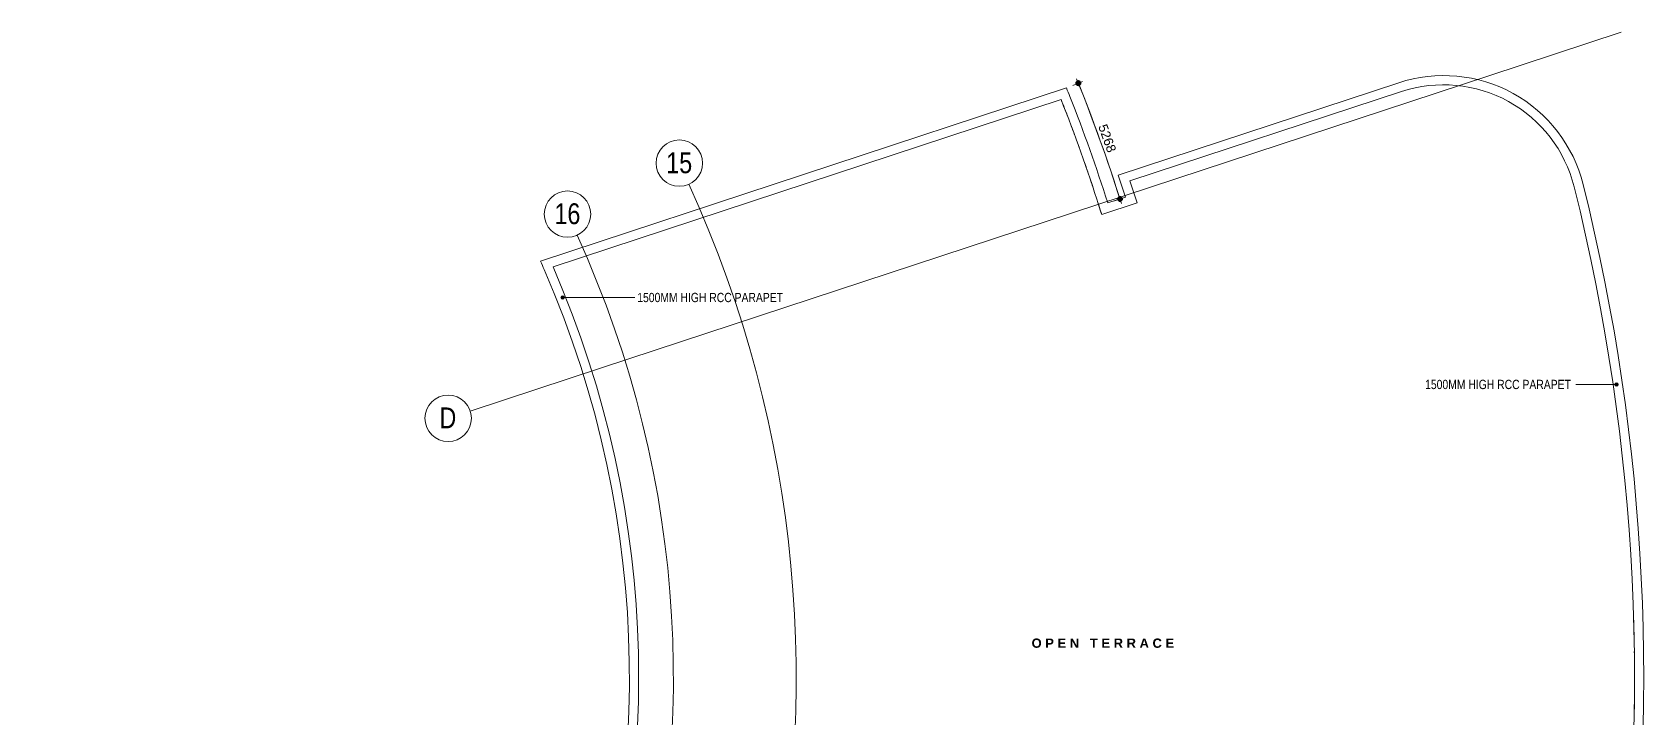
# Model space of a CAD drawing. Header units: millimetres. Extents: x 1706 to 249912, y -487248 to 27192.
# Drawn here: x 8914 to 78410, y -435711 to -406146 of the extents above; entities that cross this region are included whole.
import ezdxf

# ---------------------------------------------------------------- set-up
doc = ezdxf.new("R2010")
doc.units = ezdxf.units.MM
doc.layers.get('0').update_dxf_attribs({"color": 251})
for name, color, linetype, lineweight in [('A-ANNO-DIMS', 251, 'Continuous', 5), ('A-ANNO-DIMS-200', 251, 'Continuous', 5), ('A-FLOR', 251, 'Continuous', 5), ('A-WALL', 251, 'Continuous', 5), ('G-ANNO-TEXT', 251, 'Continuous', 5), ('S-GRID', 251, 'Continuous', 5), ('S-GRID-IDEN', 251, 'Continuous', 5)]:
    doc.layers.add(name, color=color, linetype=linetype, lineweight=lineweight)
doc.styles.add('Arial', font='arial.ttf', dxfattribs={"height": 300})
doc.styles.add('Arial Narrow_2', font='ARIALN.TTF', dxfattribs={"width": 0.8, "height": 300})
doc.styles.add('Arial_1', font='arial.ttf', dxfattribs={"width": 0.8, "height": 2})
doc.styles.add('Arial_2', font='arial.ttf', dxfattribs={"width": 0.8, "height": 270})
doc.styles.add('Arial_B_1', font='arialbd.ttf', dxfattribs={"height": 450})
doc.dimstyles.new('RSP_DIM_3_0mm_BOLD_ARIAL__Outer_Dims_', dxfattribs={"dimscale": 304.8, "dimtxt": 614.058584, "dimasz": 2.624672, "dimexe": 0, "dimexo": 0.0625, "dimgap": 0, "dimtad": 1, "dimdec": 0, "dimrnd": 5, "dimzin": 0, "dimdsep": 46, "dimtxsty": 'Arial Narrow_2', "dimblk1": 'DOTSMALL', "dimblk2": 'DOTSMALL', "dimsah": 1, "dimcen": 0.09, "dimazin": 0, "dimtfac": 1, "dimtdec": 4, "dimtix": 1, "dimtmove": 0, "dimatfit": 3, "dimfxl": 1.5625, "dimfxlon": 1, "dimtvp": 1, "dimtolj": 1, "dimtzin": 0, "dimarcsym": 2})

# ---------------------------------------------------------------- blocks, each defined once
blk = doc.blocks.new('Grid - M_Grid Head - Circle 2-417900-2ND FLOOR PLAN_')
at = {"layer": 'S-GRID-IDEN'}
blk.add_circle((0, 0), 5, dxfattribs=at)
blk = doc.blocks.new('DIMBLOCK222-2ND FLOOR PLAN_')
at = {"layer": 'A-ANNO-DIMS-200', "lineweight": 35, "transparency": 16777216}
h = blk.add_hatch(color=256, dxfattribs=at)
edge = h.paths.add_edge_path()
edge.add_arc((168662, -408342), 100, 0, 360)
h = blk.add_hatch(color=256, dxfattribs=at)
edge = h.paths.add_edge_path()
edge.add_arc((170458, -413339), 100, 0, 360)
at = {"layer": 'A-ANNO-DIMS-200', "transparency": 16777216}
for p, q in [((168662, -408342), (168427, -408437)), ((168662, -408342), (168848, -408268)), ((170458, -413339), (170216, -413415)), ((170458, -413339), (170649, -413279)), ((170458, -413339), (170458, -413339))]:
    blk.add_line(p, q, dxfattribs=at)
at = {"layer": 'A-ANNO-DIMS-200', "lineweight": 35, "transparency": 16777216}
for centre in [(168662, -408342), (170458, -413339)]:
    blk.add_circle(centre, 100, dxfattribs=at)
at = {"layer": 'A-ANNO-DIMS-200', "transparency": 16777216}
for start, end in [(17.3798, 22.15419), (17.54701, 21.98698)]:
    blk.add_arc((105115, -434000), 68531, start, end, dxfattribs=at)
at = {"layer": 'A-ANNO-DIMS-200', "color": 0, "transparency": 16777216, "insert": (169889, -410069), "char_height": 400, "width": 1476.71, "attachment_point": 1, "rotation": 289.76699, "line_spacing_factor": 0.941778, "style": 'Arial'}
blk.add_mtext('5268', dxfattribs=at)
blk = doc.blocks.new('_DotSmall')
at = {"color": 0, "linetype": 'ByBlock', "const_width": 0.5}
blk.add_lwpolyline([(-0.0625, 0, 1), (0.0625, 0, 1)], format="xyb", close=True, dxfattribs=at)
blk = doc.blocks.new('A$Cdfc9e3fe')
at = {"layer": 'G-ANNO-TEXT'}
h = blk.add_hatch(color=256, dxfattribs=at)
edge = h.paths.add_edge_path()
edge.add_arc((-79094.3, 45761.4), 75, 0, 360)
h = blk.add_hatch(color=256, dxfattribs=at)
edge = h.paths.add_edge_path()
edge.add_arc((-33650.9, 42011.4), 75, 0, 360)
at = {"layer": 'A-FLOR'}
for radius, start, end in [(67577.2, 20.963207, 21.669489), (67577.2, 20.25687, 20.728428), (67577.2, 19.550467, 19.975579), (67577.2, 18.843986, 19.249617), (67577.2, 18.13741, 18.532618), (67577.2, 17.203845, 17.573249), (87530.2, 1.08694, 1.764446), (87530.2, 0.406788, 0.755584), (87530.2, 359.726636, 0.075007), (87530.2, 359.046484, 359.394469)]:
    blk.add_arc((-120405.9, 29347.2), radius, start, end, dxfattribs=at)
at = {"layer": 'A-WALL'}
for p, q in [((-55141.6, 51040.6), (-43045.3, 55022.3)), ((-80055, 47331.4), (-57372.8, 54797.6)), ((-57604.5, 54300.2), (-79511.5, 47089.1)), ((-42920.3, 54642.4), (-54636.5, 50785.8)), ((-57187.4, 53223.8), (-57197.4, 53250.4)), ((-56867, 52357.7), (-56884.4, 52405.7)), ((-56569.3, 51518.4), (-56593.3, 51587.4)), ((-56286.2, 50685.7), (-56316.1, 50775.5)), ((-54829.4, 50092.5), (-55141.6, 51040.6)), ((-54636.5, 50785.8), (-54324.4, 49837.6)), ((-55591.7, 49841.5), (-54829.4, 50092.5)), ((-54324.4, 49837.6), (-55852.2, 49334.7))]:
    blk.add_line(p, q, dxfattribs=at)
for centre, radius, start, end in [((-41106.8, 49133.2), 6200, 14.009824, 108.219823), ((-41106.8, 49133.2), 5800, 14.009824, 108.219823), ((-120405.9, 29347.2), 67577.2, 17.543025, 21.669489), ((-120405.9, 29347.2), 67977.2, 21.649166, 21.986979), ((-120405.9, 29347.2), 67977.2, 17.547008, 21.649166), ((-120405.9, 29347.2), 87530.2, 351.569666, 14.009824), ((-120405.9, 29347.2), 87930.2, 351.606511, 14.009824), ((-120405.9, 29347.2), 67577.2, 17.203845, 17.543025), ((-120405.9, 29347.2), 44177.2, 23.501013, 24.022233), ((-120405.9, 29347.2), 44177.2, 294.663228, 23.501013), ((-120405.9, 29347.2), 44577.2, 296.633581, 23.453491)]:
    blk.add_arc(centre, radius, start, end, dxfattribs=at)
at = {"layer": 'G-ANNO-TEXT'}
for p, q in [((-79094.3, 45761.4), (-75979.8, 45761.4)), ((-35400.3, 42011.4), (-35411.1, 42011.4)), ((-33650.9, 42011.4), (-35400.3, 42011.4))]:
    blk.add_line(p, q, dxfattribs=at)
for centre in [(-79094.3, 45761.4), (-33650.9, 42011.4)]:
    blk.add_circle(centre, 75, dxfattribs=at)
at = {"layer": 'S-GRID'}
for p, q in [((-39152.5, 55325.1), (-33453.3, 57201.1)), ((-77386.3, 42739.8), (-39152.5, 55325.1)), ((-83085.5, 40863.8), (-77386.3, 42739.8))]:
    blk.add_line(p, q, dxfattribs=at)
for radius, start in [(51377.2, 309.10551), (46077.2, 301.137765)]:
    blk.add_arc((-120405.9, 29347.2), radius, start, 24.490639, dxfattribs=at)
at = {"layer": 'S-GRID-IDEN', "xscale": 199.9999999999999, "yscale": 199.9999999999999, "zscale": 199.9999999999999}
for p, rotation in [((-74065.7, 51555.4), 24.49063914130858), ((-78888.9, 49358.3), 24.49063914280103), ((-84035.3, 40551.2), 288.2198229610868)]:
    blk.add_blockref('Grid - M_Grid Head - Circle 2-417900-2ND FLOOR PLAN_', p, dxfattribs=dict(at, rotation=rotation))
at = {"layer": 'G-ANNO-TEXT', "char_height": 400, "attachment_point": 1}
for s, insert, width, style in [('1500MM HIGH RCC PARAPET', (-75879.8, 45961.4), 7747.508, 'Arial_2'), ('1500MM HIGH RCC PARAPET', (-41903.5, 42211.4), 7747.508, 'Arial_2'), ('O P E N   T E R R A C E', (-58875.3, 31054.4), 6092.825, 'Arial_B_1')]:
    blk.add_mtext(s, dxfattribs=dict(at, insert=insert, width=width, style=style))
at = {"layer": 'S-GRID-IDEN', "char_height": 900, "attachment_point": 1, "style": 'Arial_1'}
for s, insert, width in [('15', (-74630.2, 52020.9), 1359.662), ('16', (-79453.4, 49823.8), 1359.662), ('D', (-84410.7, 41020.1), 885.063)]:
    blk.add_mtext(s, dxfattribs=dict(at, insert=insert, width=width))
at = {"layer": 'A-ANNO-DIMS'}
dim = blk.add_linear_dim(base=(57100, 28370.5), p1=(-33425.8, 27894.3), p2=(57100, 27894.3), dimstyle='RSP_DIM_3_0mm_BOLD_ARIAL__Outer_Dims_', override={"dimpost": '<>', "dimfxl": 90525.791772}, dxfattribs=at)
dim.commit()
dim.dimension.update_dxf_attribs({"geometry": 'DIMBLOCK222-2ND FLOOR PLAN_', "text_midpoint": (11837.1, 28676.8), "insert": (-225521.4, 463347.4)})

msp = doc.modelspace()

# ---------------------------------------------------------------- block references
msp.add_blockref('A$Cdfc9e3fe', (110885.701, -463347.417))

doc.saveas('drawing.dxf')
